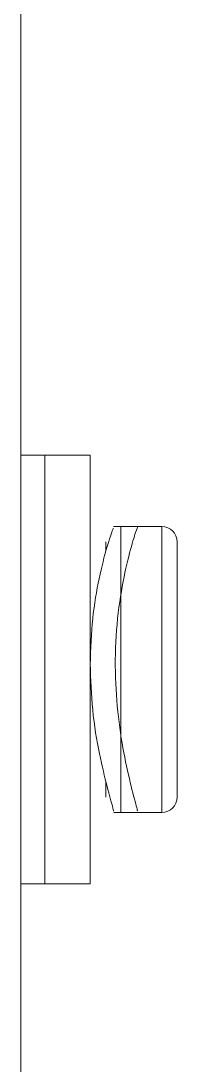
# Model space of a CAD drawing. Extents: x -382 to 1420, y -377 to 265.
# Drawn here: x 232.559 to 232.765, y 1.793 to 3.162 of the extents above; entities that cross this region are included whole.
import ezdxf

# ---------------------------------------------------------------- set-up
doc = ezdxf.new("R2010")
doc.units = 0
doc.header["$MEASUREMENT"] = 0
doc.layers.add('AV-Anno-Iden', color=154, linetype='CONTINUOUS')
doc.layers.add('AV-Detl-Obje-Brkt', color=202, linetype='CONTINUOUS')

# ---------------------------------------------------------------- blocks, each defined once
blk = doc.blocks.new('A$C429A2651')
at = {"layer": 'AV-Detl-Obje-Brkt', "linetype": 'Continuous', "lineweight": 15}
for p, q in [((30.2918, 8.0661), (30.2918, 13.4628)), ((30.3231, 10.8778), (30.2918, 10.8778)), ((30.3828, 10.8778), (30.3231, 10.8778)), ((30.3231, 10.6024), (30.3231, 10.8778)), ((30.3231, 10.5967), (30.3231, 10.8778)), ((30.3828, 10.6024), (30.3828, 10.8778)), ((30.442, 10.7841), (30.4132, 10.7841)), ((30.4769, 10.7841), (30.4232, 10.7841)), ((30.4232, 10.7841), (30.4232, 10.4094)), ((30.4453, 10.7841), (30.442, 10.7841)), ((30.4769, 10.4094), (30.4769, 10.7841)), ((30.4032, 10.7532), (30.4032, 10.7641)), ((30.4969, 10.7641), (30.4969, 10.4293)), ((30.3231, 10.3157), (30.3231, 10.6024)), ((30.3828, 10.3157), (30.3828, 10.6024)), ((30.3231, 10.3157), (30.3231, 10.5967)), ((30.4032, 10.4293), (30.4032, 10.4505)), ((30.4137, 10.4094), (30.4453, 10.4094)), ((30.4232, 10.4094), (30.4769, 10.4094)), ((30.2918, 10.3157), (30.3231, 10.3157)), ((30.3231, 10.3157), (30.3828, 10.3157))]:
    blk.add_line(p, q, dxfattribs=at)
for centre, start, end in [((30.4769, 10.7641), 0, 90), ((30.4769, 10.4293), 270, 0)]:
    blk.add_arc(centre, 0.02, start, end, dxfattribs=at)
for points, knots in [([(30.3828, 10.6037), (30.3835, 10.6241), (30.3849, 10.6648), (30.3945, 10.7186), (30.405, 10.7593), (30.4129, 10.7824), (30.4131, 10.7818), (30.4132, 10.7816)], [0, 0, 0, 0, 0.211979, 0.42368, 0.642515, 0.866614, 1, 1, 1, 1]), ([(30.4453, 10.784), (30.4447, 10.7828), (30.4434, 10.7804), (30.4347, 10.7518), (30.4244, 10.7076), (30.4164, 10.6498), (30.4149, 10.5866), (30.42, 10.526), (30.4294, 10.4727), (30.4392, 10.4326), (30.4454, 10.4106), (30.4447, 10.4115), (30.4445, 10.4119)], [0, 0, 0, 0, 0.102793, 0.205479, 0.310959, 0.418907, 0.523658, 0.624442, 0.726702, 0.833457, 0.940947, 1, 1, 1, 1]), ([(30.4135, 10.4112), (30.4133, 10.4123), (30.4129, 10.4148), (30.4052, 10.4416), (30.3947, 10.4849), (30.3849, 10.5415), (30.3835, 10.5835), (30.3828, 10.6037)], [0, 0, 0, 0, 0.1616416, 0.3653843, 0.5764456, 0.7951153, 1, 1, 1, 1])]:
    blk.add_open_spline(points, degree=3, knots=knots, dxfattribs=at)

msp = doc.modelspace()

# ---------------------------------------------------------------- block references
at = {"layer": 'AV-Anno-Iden'}
msp.add_blockref('A$C429A2651', (202.26765, -8.28517), dxfattribs=at)

doc.saveas('drawing.dxf')
